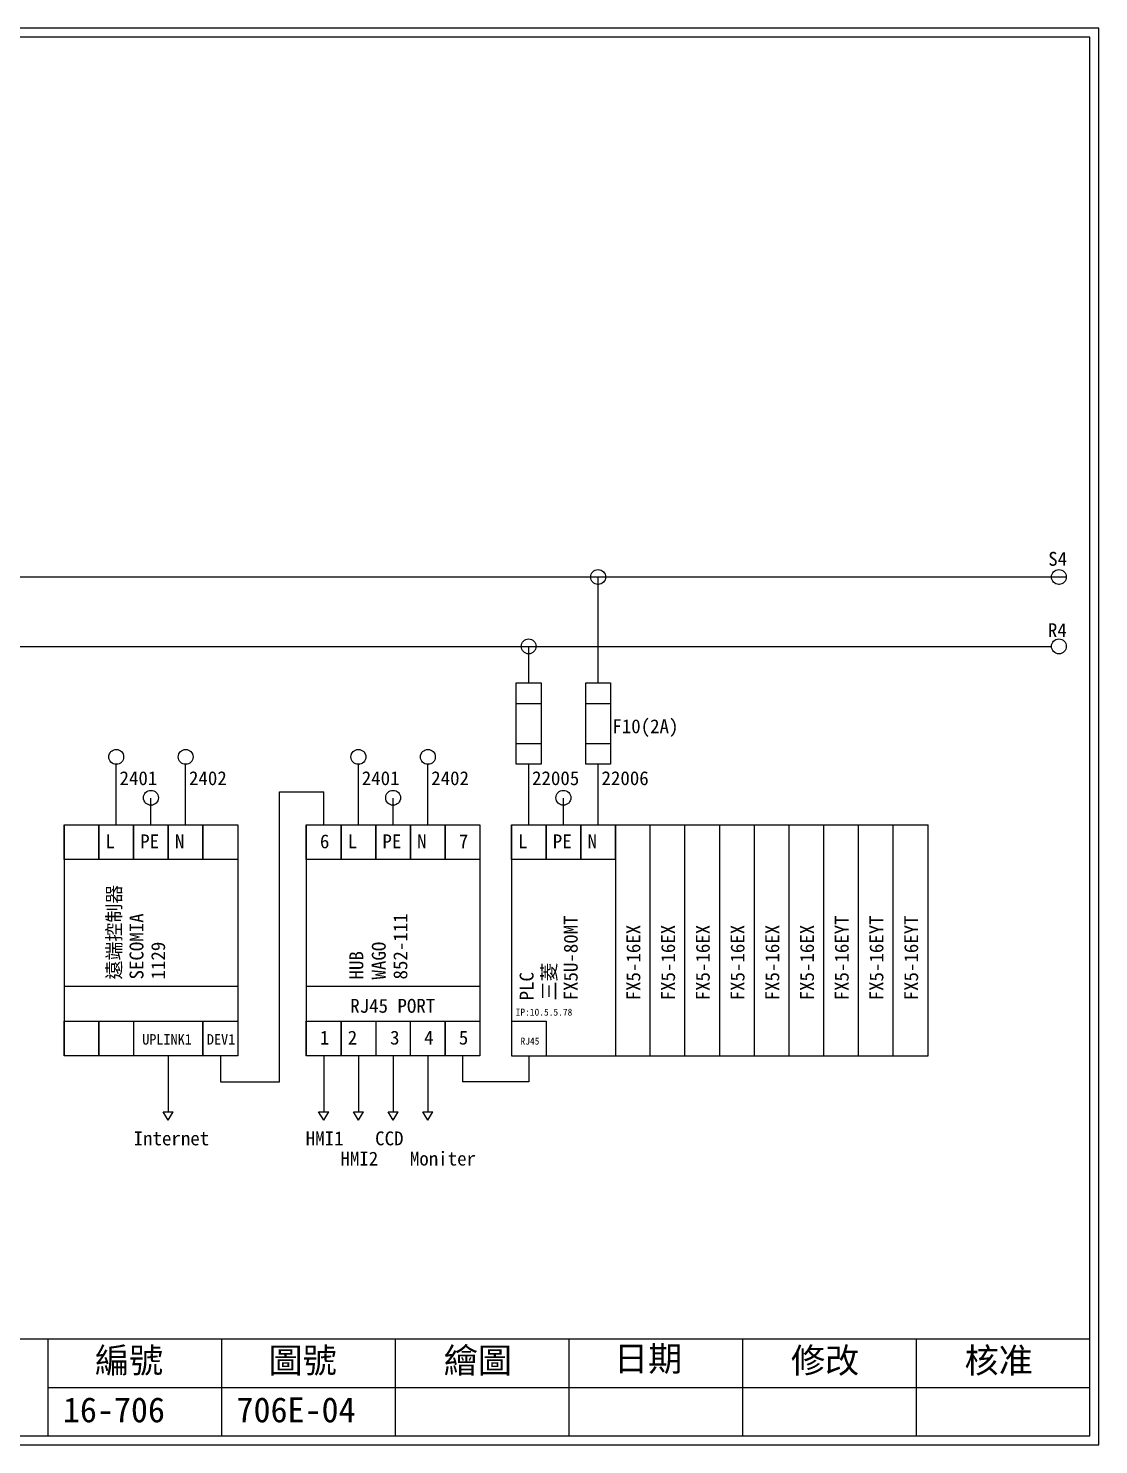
# Model space of a CAD drawing. Extents: x 10 to 297, y 3 to 207.
# Drawn here: x 142.9 to 297, y 3 to 207 of the extents above; entities that cross this region are included whole.
import ezdxf

# ---------------------------------------------------------------- set-up
doc = ezdxf.new("R2010")
doc.units = 0
doc.layers.get('0').update_dxf_attribs({"linetype": 'CONTINUOUS'})
doc.layers.add('圖框層', color=7, linetype='CONTINUOUS')
doc.layers.add('標尺寸層', color=3, linetype='CONTINUOUS')
doc.styles.add('STSL', font='kaiu.ttf')

msp = doc.modelspace()

# ---------------------------------------------------------------- linework, layer by layer
at = {"color": 7}
for centre in [(224.93, 127.96), (291.27, 127.96), (214.93, 117.96), (291.27, 117.96), (155.53, 102.05), (165.53, 102.05), (190.41, 102.05), (200.41, 102.05), (160.53, 96.16), (195.41, 96.16), (219.93, 96.16)]:
    msp.add_circle(centre, 1.07, dxfattribs=at)
at = {"layer": '圖框層', "color": 7}
for p, q in [((297, 206.97), (10, 206.97)), ((297, 3), (297, 206.97)), ((295.75, 205.72), (11.25, 205.72)), ((295.75, 4.25), (295.75, 205.72)), ((11.25, 18.25), (295.75, 18.25)), ((145.75, 4.25), (145.75, 18.25)), ((170.75, 4.25), (170.75, 18.25)), ((195.75, 4.25), (195.75, 18.25)), ((220.75, 4.25), (220.75, 18.25)), ((245.75, 4.25), (245.75, 18.25)), ((270.75, 4.25), (270.75, 18.25)), ((145.75, 11.25), (295.75, 11.25)), ((11.25, 4.25), (295.75, 4.25)), ((10, 3), (297, 3))]:
    msp.add_line(p, q, dxfattribs=at)
at = {"layer": '標尺寸層', "color": 7}
for p, q in [((15.47, 127.96), (217.6, 127.96)), ((217.6, 127.96), (292.34, 127.96)), ((224.93, 112.72), (224.93, 127.96)), ((224.93, 126.89), (224.93, 126.82)), ((291.26, 126.89), (291.26, 126.82)), ((15.47, 117.96), (290.2, 117.96)), ((214.93, 112.72), (214.93, 117.96)), ((214.93, 116.89), (214.93, 116.82)), ((291.26, 116.89), (291.26, 116.82)), ((213.14, 109.72), (216.73, 109.72)), ((223.14, 109.72), (226.73, 109.72)), ((213.14, 103.98), (216.73, 103.98)), ((223.14, 103.98), (226.73, 103.98)), ((155.53, 92.28), (155.53, 100.98)), ((155.53, 100.98), (155.53, 100.92)), ((165.53, 92.28), (165.53, 100.98)), ((165.53, 100.98), (165.53, 100.92)), ((190.41, 92.28), (190.41, 100.98)), ((190.41, 100.98), (190.41, 100.92)), ((200.41, 92.28), (200.41, 100.98)), ((200.41, 100.98), (200.41, 100.92)), ((214.93, 92.28), (214.93, 100.98)), ((224.93, 92.28), (224.93, 100.98)), ((160.53, 92.28), (160.53, 96.11)), ((179.05, 55.24), (179.05, 97.03)), ((179.05, 97.03), (185.41, 97.03)), ((185.41, 92.28), (185.41, 97.03)), ((195.41, 92.28), (195.41, 96.11)), ((219.93, 92.28), (219.93, 96.11)), ((160.52, 95.09), (160.52, 95.02)), ((195.4, 95.09), (195.4, 95.02)), ((219.93, 95.09), (219.93, 95.02)), ((148.03, 92.28), (148.03, 59.01)), ((148.03, 92.28), (148.03, 87.28)), ((148.03, 92.28), (153.03, 92.28)), ((148.03, 87.28), (148.03, 92.28)), ((148.03, 92.28), (148.03, 87.28)), ((153.03, 92.28), (158.03, 92.28)), ((153.03, 87.28), (153.03, 92.28)), ((153.03, 92.28), (168.03, 92.28)), ((153.03, 87.28), (153.03, 92.28)), ((153.03, 92.28), (153.03, 87.28)), ((153.03, 92.28), (153.03, 87.28)), ((158.03, 92.28), (158.03, 87.28)), ((158.03, 92.28), (163.03, 92.28)), ((158.03, 87.28), (158.03, 92.28)), ((163.03, 92.28), (168.03, 92.28)), ((163.03, 87.28), (163.03, 92.28)), ((163.03, 92.28), (163.03, 87.28)), ((168.03, 92.28), (168.03, 87.28)), ((168.03, 92.28), (173.03, 92.28)), ((168.03, 87.28), (168.03, 92.28)), ((168.03, 92.28), (168.03, 87.28)), ((173.03, 92.28), (173.03, 59.01)), ((173.03, 92.28), (173.03, 87.28)), ((182.91, 92.28), (182.91, 59.01)), ((182.91, 92.28), (182.91, 87.28)), ((182.91, 92.28), (187.91, 92.28)), ((182.91, 87.28), (182.91, 92.28)), ((182.91, 92.28), (182.91, 87.28)), ((187.91, 92.28), (192.91, 92.28)), ((187.91, 87.28), (187.91, 92.28)), ((187.91, 92.28), (202.91, 92.28)), ((187.91, 87.28), (187.91, 92.28)), ((187.91, 92.28), (187.91, 87.28)), ((187.91, 92.28), (187.91, 87.28)), ((192.91, 92.28), (192.91, 87.28)), ((192.91, 92.28), (197.91, 92.28)), ((192.91, 87.28), (192.91, 92.28)), ((197.91, 92.28), (202.91, 92.28)), ((197.91, 87.28), (197.91, 92.28)), ((197.91, 92.28), (197.91, 87.28)), ((202.91, 92.28), (202.91, 87.28)), ((202.91, 92.28), (207.91, 92.28)), ((202.91, 87.28), (202.91, 92.28)), ((202.91, 92.28), (202.91, 87.28)), ((207.91, 92.28), (207.91, 59.01)), ((207.91, 92.28), (207.91, 87.28)), ((212.43, 92.28), (217.43, 92.28)), ((212.43, 87.28), (212.43, 92.28)), ((212.43, 92.28), (227.43, 92.28)), ((212.43, 92.28), (212.43, 59.01)), ((212.43, 87.28), (212.43, 92.28)), ((212.43, 92.28), (212.43, 87.28)), ((217.43, 92.28), (217.43, 87.28)), ((217.43, 92.28), (222.43, 92.28)), ((217.43, 87.28), (217.43, 92.28)), ((222.43, 92.28), (227.43, 92.28)), ((222.43, 87.28), (222.43, 92.28)), ((222.43, 92.28), (222.43, 87.28)), ((227.43, 92.28), (227.43, 87.28)), ((227.43, 92.28), (227.43, 59.01)), ((227.43, 92.28), (232.43, 92.28)), ((227.43, 87.28), (227.43, 92.28)), ((227.43, 92.28), (232.43, 92.28)), ((227.43, 92.28), (227.43, 59.01)), ((227.43, 87.28), (227.43, 92.28)), ((227.43, 92.28), (227.43, 87.28)), ((232.43, 59.01), (232.43, 92.28)), ((232.43, 92.28), (237.43, 92.28)), ((232.43, 92.28), (237.43, 92.28)), ((237.43, 59.01), (237.43, 92.28)), ((237.43, 92.28), (242.43, 92.28)), ((237.43, 92.28), (242.43, 92.28)), ((242.43, 59.01), (242.43, 92.28)), ((242.43, 92.28), (247.43, 92.28)), ((242.43, 92.28), (247.43, 92.28)), ((247.43, 59.01), (247.43, 92.28)), ((247.43, 92.28), (252.43, 92.28)), ((247.43, 92.28), (252.43, 92.28)), ((252.43, 59.01), (252.43, 92.28)), ((252.43, 92.28), (257.43, 92.28)), ((252.43, 92.28), (257.43, 92.28)), ((257.43, 59.01), (257.43, 92.28)), ((257.43, 92.28), (262.43, 92.28)), ((257.43, 92.28), (262.43, 92.28)), ((262.43, 59.01), (262.43, 92.28)), ((262.43, 92.28), (267.43, 92.28)), ((262.43, 92.28), (267.43, 92.28)), ((267.43, 59.01), (267.43, 92.28)), ((267.43, 92.28), (272.43, 92.28)), ((267.43, 92.28), (272.43, 92.28)), ((272.43, 59.01), (272.43, 92.28)), ((153.03, 87.28), (148.03, 87.28)), ((158.03, 87.28), (153.03, 87.28)), ((163.03, 87.28), (158.03, 87.28)), ((168.03, 87.28), (163.03, 87.28)), ((173.03, 87.28), (168.03, 87.28)), ((187.91, 87.28), (182.91, 87.28)), ((192.91, 87.28), (187.91, 87.28)), ((197.91, 87.28), (192.91, 87.28)), ((202.91, 87.28), (197.91, 87.28)), ((207.91, 87.28), (202.91, 87.28)), ((217.43, 87.28), (212.43, 87.28)), ((222.43, 87.28), (217.43, 87.28)), ((227.43, 87.28), (222.43, 87.28)), ((148.03, 69.01), (158.03, 69.01)), ((158.03, 69.01), (163.03, 69.01)), ((163.03, 69.01), (173.03, 69.01)), ((182.91, 69.01), (192.91, 69.01)), ((192.91, 69.01), (197.91, 69.01)), ((197.91, 69.01), (207.91, 69.01)), ((148.03, 64.01), (148.03, 59.01)), ((148.03, 64.01), (153.03, 64.01)), ((148.03, 59.01), (148.03, 64.01)), ((153.03, 64.01), (158.03, 64.01)), ((153.03, 59.01), (153.03, 64.01)), ((153.03, 64.01), (153.03, 59.01)), ((158.03, 64.01), (158.03, 59.01)), ((158.03, 64.01), (163.03, 64.01)), ((163.03, 64.01), (168.03, 64.01)), ((168.03, 64.01), (168.03, 59.01)), ((168.03, 64.01), (173.03, 64.01)), ((168.03, 59.01), (168.03, 64.01)), ((173.03, 64.01), (173.03, 59.01)), ((182.91, 64.01), (182.91, 59.01)), ((182.91, 64.01), (187.91, 64.01)), ((182.91, 59.01), (182.91, 64.01)), ((187.91, 64.01), (192.91, 64.01)), ((187.91, 59.01), (187.91, 64.01)), ((187.91, 64.01), (187.91, 59.01)), ((192.91, 64.01), (192.91, 59.01)), ((192.91, 64.01), (197.91, 64.01)), ((197.91, 64.01), (202.91, 64.01)), ((197.91, 59.01), (197.91, 64.01)), ((202.91, 64.01), (202.91, 59.01)), ((202.91, 64.01), (207.91, 64.01)), ((202.91, 59.01), (202.91, 64.01)), ((207.91, 64.01), (207.91, 59.01)), ((212.43, 64.01), (217.43, 64.01)), ((217.43, 64.01), (217.43, 59.01)), ((153.03, 59.01), (148.03, 59.01)), ((168.03, 59.01), (153.03, 59.01)), ((158.03, 59.01), (153.03, 59.01)), ((168.03, 59.01), (163.03, 59.01)), ((163.03, 59.01), (163.03, 50.94)), ((173.03, 59.01), (168.03, 59.01)), ((170.53, 59.01), (170.53, 55.24)), ((187.91, 59.01), (182.91, 59.01)), ((185.41, 59.01), (185.41, 50.94)), ((202.91, 59.01), (187.91, 59.01)), ((192.91, 59.01), (187.91, 59.01)), ((190.41, 59.01), (190.41, 50.94)), ((195.41, 59.01), (195.41, 50.94)), ((202.91, 59.01), (197.91, 59.01)), ((200.41, 59.01), (200.41, 50.94)), ((207.91, 59.01), (202.91, 59.01)), ((205.41, 59.01), (205.41, 55.24)), ((212.43, 59.01), (227.43, 59.01)), ((214.93, 59.01), (214.93, 55.24)), ((227.43, 59.01), (232.43, 59.01)), ((232.43, 59.01), (237.43, 59.01)), ((237.43, 59.01), (242.43, 59.01)), ((242.43, 59.01), (247.43, 59.01)), ((247.43, 59.01), (252.43, 59.01)), ((252.43, 59.01), (257.43, 59.01)), ((257.43, 59.01), (262.43, 59.01)), ((262.43, 59.01), (267.43, 59.01)), ((267.43, 59.01), (272.43, 59.01)), ((170.53, 55.24), (179.05, 55.24)), ((214.93, 55.24), (205.41, 55.24)), ((162.3, 50.94), (163.75, 50.94)), ((163.03, 49.75), (162.3, 50.94)), ((163.03, 49.75), (163.75, 50.94)), ((184.68, 50.94), (186.13, 50.94)), ((185.41, 49.75), (184.68, 50.94)), ((185.41, 49.75), (186.13, 50.94)), ((189.68, 50.94), (191.13, 50.94)), ((190.41, 49.75), (189.68, 50.94)), ((190.41, 49.75), (191.13, 50.94)), ((194.68, 50.94), (196.13, 50.94)), ((195.41, 49.75), (194.68, 50.94)), ((195.41, 49.75), (196.13, 50.94)), ((199.68, 50.94), (201.13, 50.94)), ((200.41, 49.75), (199.68, 50.94)), ((200.41, 49.75), (201.13, 50.94))]:
    msp.add_line(p, q, dxfattribs=at)
for points in [[(213.14, 112.72), (216.73, 112.72), (216.73, 100.98), (213.14, 100.98)], [(213.14, 112.72), (216.73, 112.72), (216.73, 100.98), (213.14, 100.98)], [(223.14, 112.72), (226.73, 112.72), (226.73, 100.98), (223.14, 100.98)], [(223.14, 112.72), (226.73, 112.72), (226.73, 100.98), (223.14, 100.98)]]:
    msp.add_lwpolyline(points, close=True, dxfattribs=at)

# ---------------------------------------------------------------- texts
at = {"layer": '圖框層', "color": 7, "style": 'STSL'}
for s, height, p in [('S4', 2, (289.74, 129.57)), ('R4', 2, (289.69, 119.29)), ('F10(2A)', 2, (226.97, 105.46)), ('2401', 2, (156.01, 97.98)), ('2402', 2, (166.01, 97.98)), ('2401', 2, (190.89, 97.98)), ('2402', 2, (200.89, 97.98)), ('22005', 2, (215.41, 97.98)), ('22006', 2, (225.41, 97.98)), ('L', 2, (153.99, 88.89)), ('PE', 2, (158.99, 88.89)), ('N', 2, (163.99, 88.89)), ('6', 2, (184.87, 88.89)), ('L', 2, (188.87, 88.89)), ('PE', 2, (193.87, 88.89)), ('N', 2, (198.87, 88.89)), ('7', 2, (204.87, 88.89)), ('L', 2, (213.4, 88.89)), ('PE', 2, (218.4, 88.89)), ('N', 2, (223.4, 88.89)), ('RJ45 PORT', 2, (189.23, 65.2)), ('IP:10.5.5.78', 1, (213.05, 64.79)), ('UPLINK1', 1.5, (159.28, 60.62)), ('DEV1', 1.5, (168.59, 60.62)), ('1', 2, (184.87, 60.62)), ('2', 2, (188.87, 60.62)), ('3', 2, (194.97, 60.62)), ('4', 2, (199.87, 60.62)), ('5', 2, (204.87, 60.62)), ('RJ45', 1, (213.75, 60.62)), ('Internet', 2, (158.04, 46.11)), ('HMI1', 2, (182.82, 46.11)), ('CCD', 2, (192.82, 46.11)), ('HMI2', 2, (187.82, 43.2)), ('Moniter', 2, (197.82, 43.2)), ('編號', 3.6, (152.47, 13.34)), ('圖號', 3.6, (177.47, 13.34)), ('繪圖', 3.6, (202.69, 13.34)), ('日期', 3.6, (227.22, 13.59)), ('修改', 3.6, (252.69, 13.34)), ('核准', 3.6, (277.69, 13.34)), ('16-706', 3.6, (147.86, 6.22)), ('706E-04', 3.6, (172.86, 6.22))]:
    msp.add_text(s, height=height, dxfattribs=at).set_placement(p)
for s, p in [('遠端控制器', (156.22, 69.99)), ('SECOMIA', (159.46, 69.99)), ('852-111', (197.45, 69.99)), ('FX5U-80MT', (221.98, 66.98)), ('FX5-16EX', (231, 66.98)), ('FX5-16EX', (236, 66.98)), ('FX5-16EX', (241, 66.98)), ('FX5-16EX', (246, 66.98)), ('FX5-16EX', (251, 66.98)), ('FX5-16EX', (256, 66.98)), ('FX5-16EYT', (261, 66.98)), ('FX5-16EYT', (266, 66.98)), ('FX5-16EYT', (271, 66.98)), ('1129', (162.57, 69.99)), ('HUB', (191.11, 69.99)), ('WAGO', (194.34, 69.99)), ('三菱', (218.87, 66.98)), ('PLC', (215.63, 66.98))]:
    msp.add_text(s, height=2, rotation=90, dxfattribs=at).set_placement(p)

doc.saveas('drawing.dxf')
